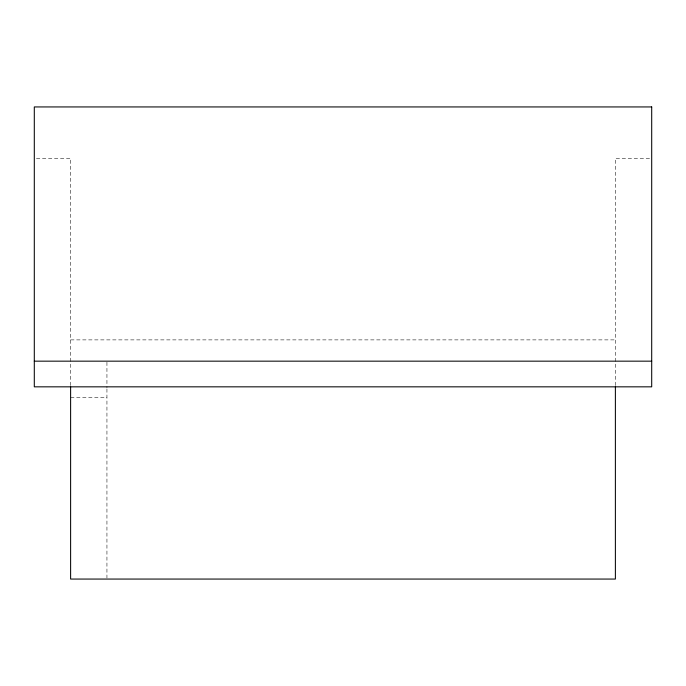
<?xml version="1.0" encoding="UTF-8"?>
<svg xmlns="http://www.w3.org/2000/svg" width="686" height="686" viewBox="0 0 686 686"><rect width="100%" height="100%" fill="white"/><g stroke="black" fill="none" stroke-linecap="round" stroke-linejoin="round"><path stroke-width="0.51" stroke-dasharray="3.43 2.57" d="M36.435 158.294L70.615 158.294L70.615 385.798M649.565 158.294L615.385 158.294L615.385 385.798M70.615 339.887L615.385 339.887M70.615 397.477L106.939 397.477M106.939 362.225L106.939 387.864M106.939 388.928L106.939 577.998"/><path stroke-width="1.03" d="M34.3 361.162L651.7 361.162M615.385 386.87L615.385 579.061L70.615 579.061L70.615 386.793M651.7 106.939L34.3 106.939L34.3 386.835L651.7 386.835L651.7 106.939"/></g></svg>
